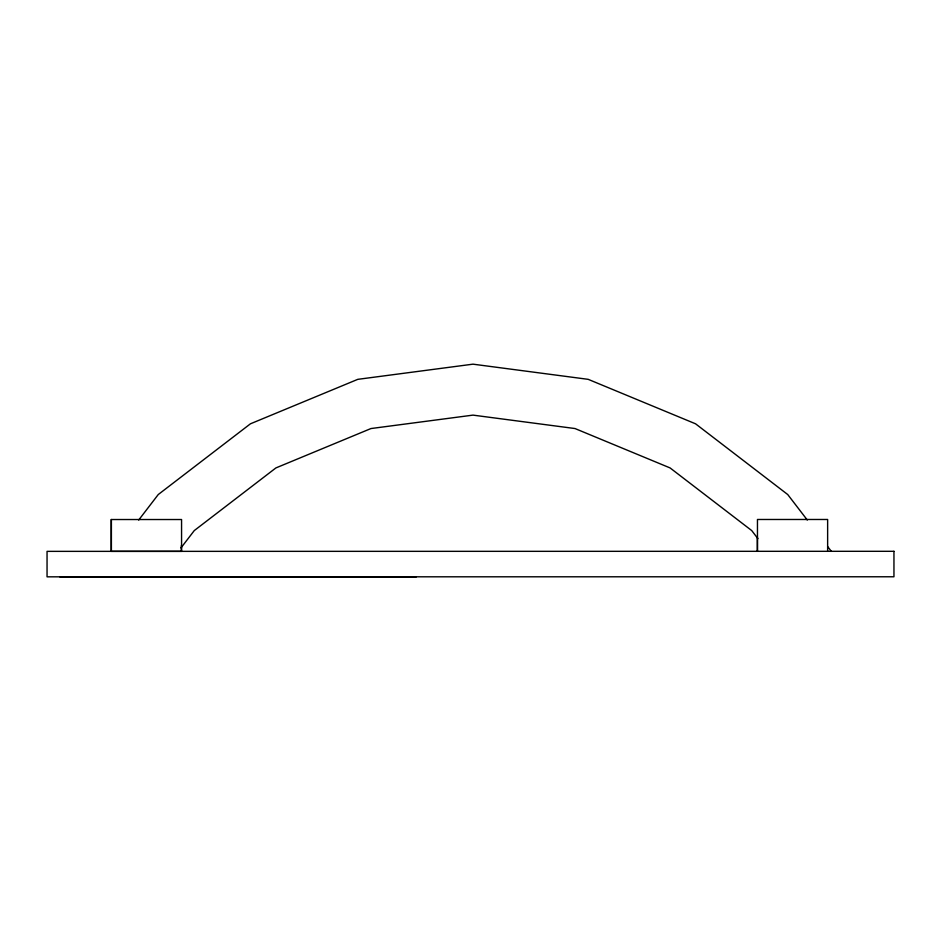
<?xml version="1.0" encoding="UTF-8"?>
<svg xmlns="http://www.w3.org/2000/svg" width="941" height="941" viewBox="0 0 941 941"><rect width="100%" height="100%" fill="white"/><g stroke="black" fill="none" stroke-linecap="round" stroke-linejoin="round"><path stroke-width="1.41" d="M138.68 520.055L158.253 494.543L250.447 423.803L357.792 379.341L472.994 364.167L588.196 379.341L695.552 423.803L787.735 494.543L807.296 520.032M180.99 547.885L194.281 530.571L275.913 467.924L370.977 428.543L472.994 415.122L575.01 428.543L670.074 467.924L751.718 530.571L757.905 538.628M59.789 576.833L416.345 576.833M827.751 546.674L831.303 551.308M827.633 551.32L827.633 519.479L757.458 519.479L757.458 551.32M757.387 536.852L757.387 551.32M181.378 545.568L181.378 551.355M111.391 519.526L111.391 551.355L181.566 551.355L181.566 519.526L111.191 519.526L111.191 551.355M893.95 551.308L47.05 551.367L47.05 576.833L893.95 576.774L893.95 551.308"/></g></svg>
